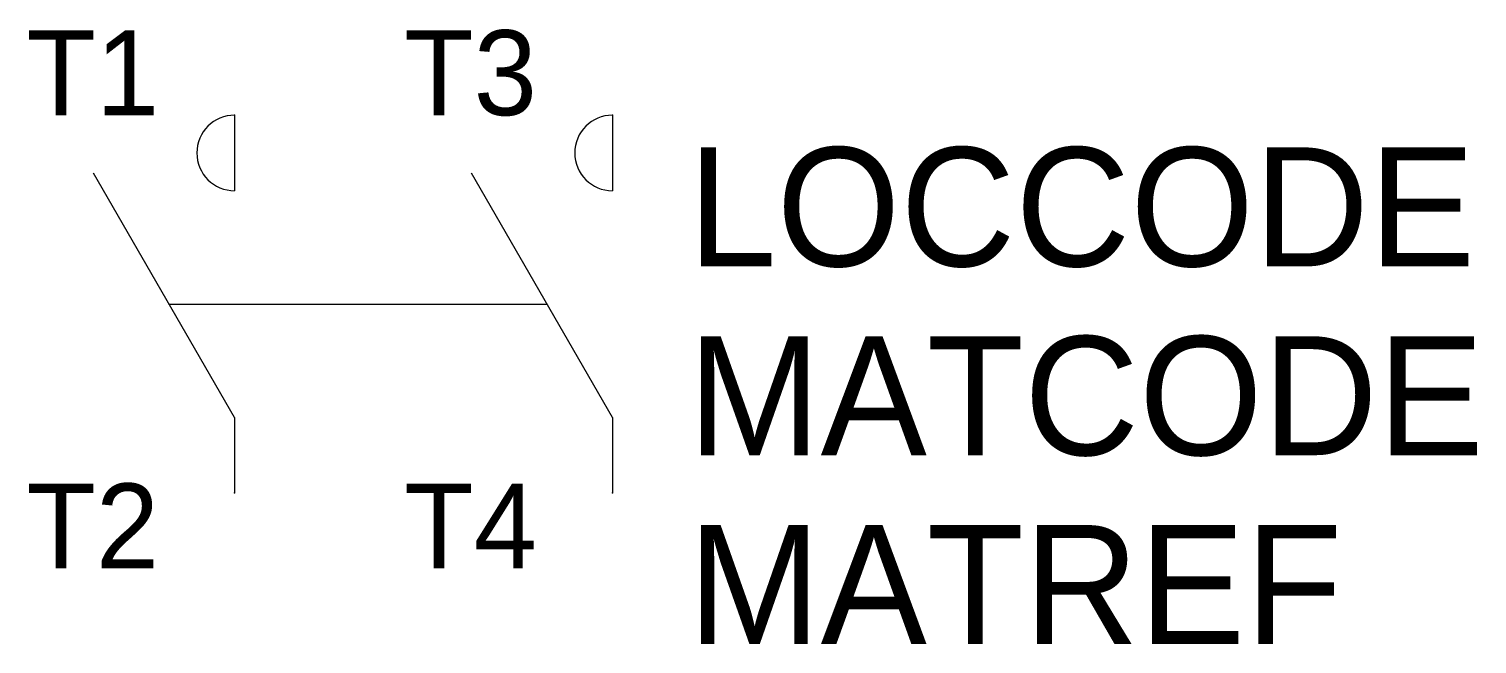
# Model space of a CAD drawing. Extents: x -5.4 to 32.9, y -9 to 7.3.
import ezdxf
from ezdxf.enums import TextEntityAlignment as Align

# ---------------------------------------------------------------- set-up
doc = ezdxf.new("R2010")
doc.units = 0
doc.linetypes.add('DASHED', pattern=[0])
doc.layers.get('0').update_dxf_attribs({"linetype": 'CONTINUOUS'})
doc.layers.add('C', color=6, linetype='CONTINUOUS')
doc.layers.add('T2', color=1, linetype='CONTINUOUS')

msp = doc.modelspace()

# ---------------------------------------------------------------- linework, layer by layer
at = {"color": 0}
for p, q in [((0, 5), (0, 3)), ((10, 5), (10, 3)), ((0, -3), (-3.734, 3.468)), ((10, -3), (6.266, 3.468)), ((0, -3), (0, -5)), ((10, -3), (10, -5))]:
    msp.add_line(p, q, dxfattribs=at)
at = {"color": 0, "linetype": 'DASHED'}
msp.add_line((-1.748, 0), (8.252, 0), dxfattribs=at)
at = {"color": 0}
for centre in [(0, 4), (10, 4)]:
    msp.add_arc(centre, 1, 90, 270, dxfattribs=at)
at = {"layer": 'C', "color": 0, "linetype": 'DASHED'}
for p in [(0, 5), (0, -5)]:
    msp.add_point(p, dxfattribs=at)
at = {"layer": 'C', "color": 0}
for p in [(10, 5), (10, -5)]:
    msp.add_point(p, dxfattribs=at)

# ---------------------------------------------------------------- texts
at = {"color": 0, "linetype": 'CONTINUOUS'}
for tag, p in [('LOCCODE', (12, 1)), ('MATCODE', (12, -4)), ('MATREF', (12, -9))]:
    msp.add_attdef(tag, p, '', height=3.15, dxfattribs=at)
at = {"layer": 'T2', "color": 0, "linetype": 'CONTINUOUS'}
for tag, p in [('T3', (8, 5)), ('T1', (-2, 5)), ('T2', (-2, -7)), ('T4', (8, -7))]:
    msp.add_attdef(tag, text='', height=2.25, dxfattribs=at).set_placement(p, align=Align.RIGHT)

doc.saveas('drawing.dxf')
